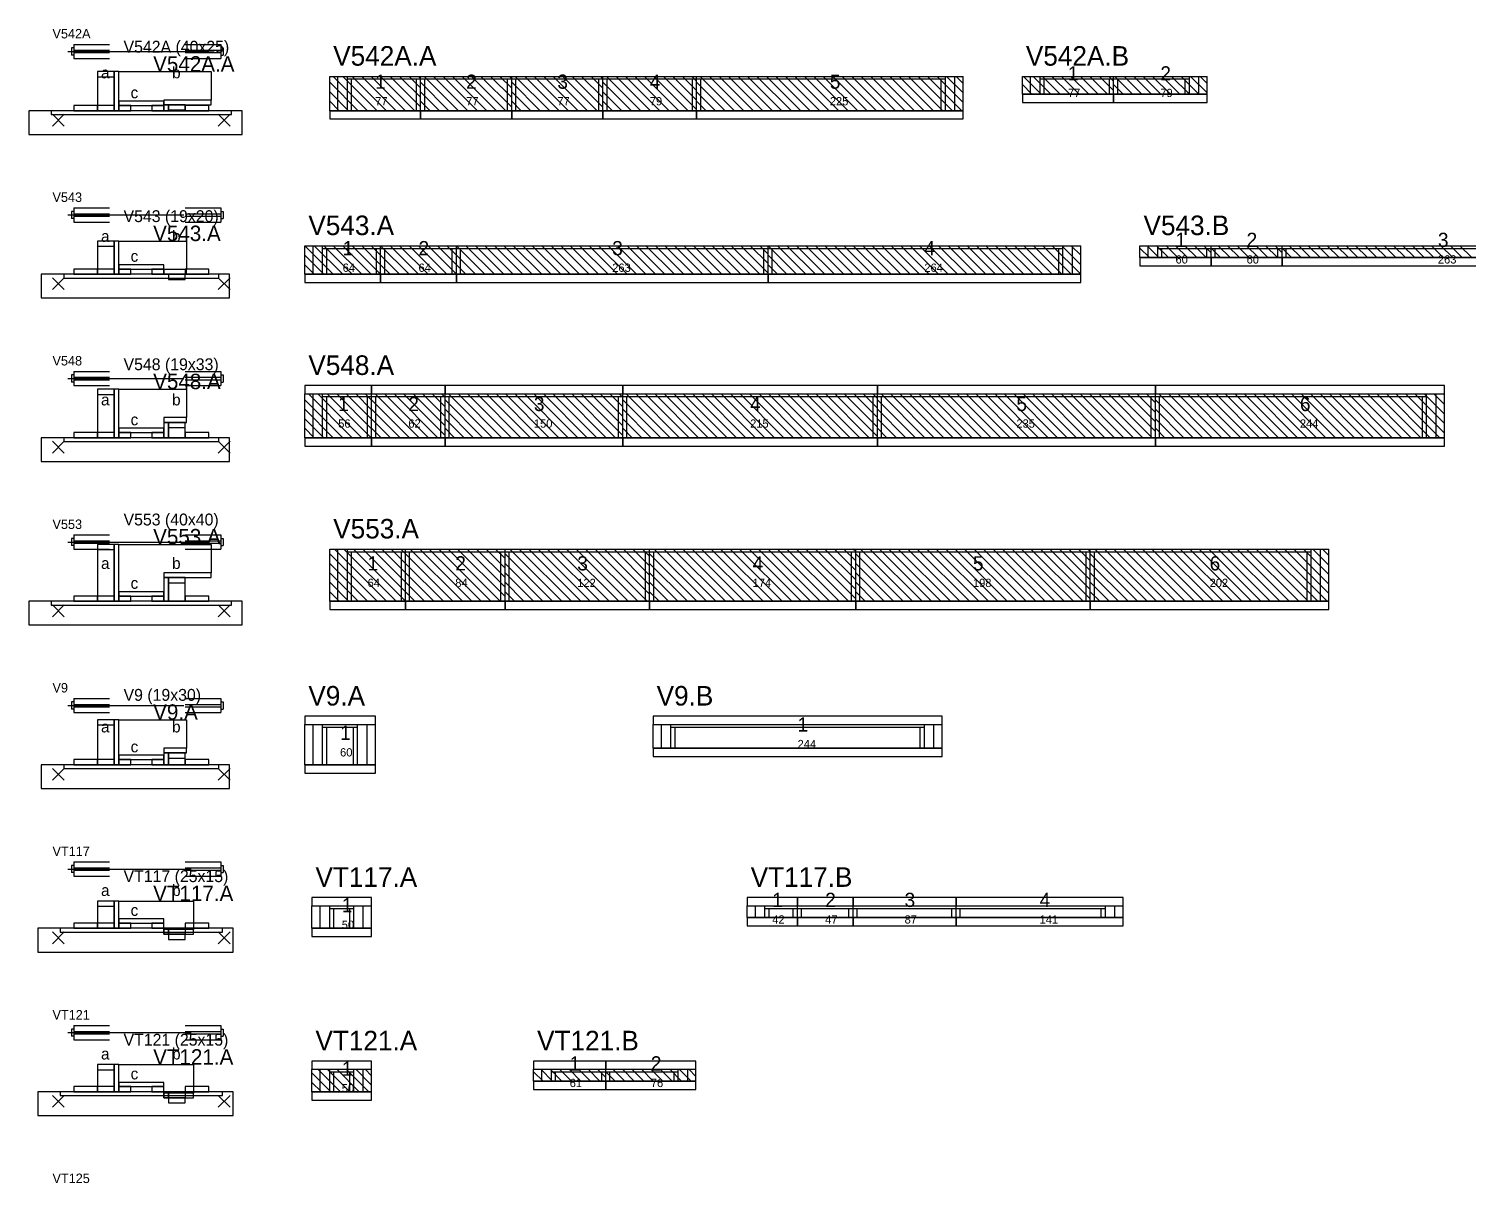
# Model space of a CAD drawing. Header units: metres. Extents: x -10 to 74425, y -2037 to 26.
# Drawn here: x 12244 to 13459, y -961 to 13 of the extents above; entities that cross this region are included whole.
import ezdxf

# ---------------------------------------------------------------- set-up
doc = ezdxf.new("R2010")
doc.units = ezdxf.units.M
doc.layers.add('LABELS', color=3, linetype='Continuous')
doc.layers.add('VIGAS', color=7, linetype='Continuous')

msp = doc.modelspace()

# ---------------------------------------------------------------- linework, layer by layer
at = {"layer": 'VIGAS'}
for p, q in [((12282, 0), (12312, 0)), ((12282, 0), (12282, -12)), ((12376, 0), (12406, 0)), ((12406, 0), (12406, -12)), ((12277, -6), (12396, -6)), ((12280, -3), (12280, -9)), ((12282, -3), (12280, -3)), ((12282, -9), (12280, -9)), ((12282, -5), (12312, -5)), ((12282, -7), (12312, -7)), ((12282, -12), (12312, -12)), ((12376, -5), (12406, -5)), ((12376, -7), (12406, -7)), ((12376, -12), (12406, -12)), ((12406, -3), (12408, -3)), ((12406, -9), (12408, -9)), ((12408, -3), (12408, -9)), ((12498, -27), (12574.7, -27)), ((12498, -56), (12498, -27)), ((12522, -56), (12498, -32)), ((12530, -56), (12501, -27)), ((12505, -56), (12505, -27)), ((12538, -56), (12509, -27)), ((12513, -56), (12513, -27)), ((12513, -29.2), (12574.7, -29.2)), ((12516.5, -56), (12516.5, -29.2)), ((12546, -56), (12517, -27)), ((12554, -56), (12525, -27)), ((12562, -56), (12533, -27)), ((12570, -56), (12541, -27)), ((12574.7, -52.7), (12549, -27)), ((12574.7, -44.7), (12557, -27)), ((12574.7, -36.7), (12565, -27)), ((12571.2, -56), (12571.2, -29.2)), ((12574.7, -28.7), (12573, -27)), ((12574.7, -56), (12574.7, -27)), ((12574.7, -56), (12574.7, -27)), ((12574.7, -27), (12651.7, -27)), ((12574.7, -56), (12574.7, -27)), ((12574.7, -56), (12574.7, -27)), ((12574.7, -56), (12574.7, -27)), ((12574.7, -29.2), (12651.7, -29.2)), ((12598.7, -56), (12574.7, -32)), ((12606.7, -56), (12577.7, -27)), ((12578.2, -56), (12578.2, -29.2)), ((12614.7, -56), (12585.7, -27)), ((12622.7, -56), (12593.7, -27)), ((12630.7, -56), (12601.7, -27)), ((12638.7, -56), (12609.7, -27)), ((12646.7, -56), (12617.7, -27)), ((12651.7, -53), (12625.7, -27)), ((12651.7, -45), (12633.7, -27)), ((12651.7, -37), (12641.7, -27)), ((12648.2, -56), (12648.2, -29.2)), ((12651.7, -29), (12649.7, -27)), ((12651.7, -56), (12651.7, -27)), ((12651.7, -56), (12651.7, -27)), ((12651.7, -27), (12728.7, -27)), ((12651.7, -56), (12651.7, -27)), ((12651.7, -56), (12651.7, -27)), ((12651.7, -56), (12651.7, -27)), ((12651.7, -29.2), (12728.7, -29.2)), ((12675.7, -56), (12651.7, -32)), ((12683.7, -56), (12654.7, -27)), ((12655.2, -56), (12655.2, -29.2)), ((12691.7, -56), (12662.7, -27)), ((12699.7, -56), (12670.7, -27)), ((12707.7, -56), (12678.7, -27)), ((12715.7, -56), (12686.7, -27)), ((12723.7, -56), (12694.7, -27)), ((12728.7, -53), (12702.7, -27)), ((12728.7, -45), (12710.7, -27)), ((12728.7, -37), (12718.7, -27)), ((12725.2, -56), (12725.2, -29.2)), ((12728.7, -29), (12726.7, -27)), ((12728.7, -56), (12728.7, -27)), ((12728.7, -56), (12728.7, -27)), ((12728.7, -27), (12807.7, -27)), ((12728.7, -56), (12728.7, -27)), ((12728.7, -56), (12728.7, -27)), ((12728.7, -56), (12728.7, -27)), ((12728.7, -29.2), (12807.7, -29.2)), ((12752.7, -56), (12728.7, -32)), ((12760.7, -56), (12731.7, -27)), ((12732.2, -56), (12732.2, -29.2)), ((12768.7, -56), (12739.7, -27)), ((12776.7, -56), (12747.7, -27)), ((12784.7, -56), (12755.7, -27)), ((12792.7, -56), (12763.7, -27)), ((12800.7, -56), (12771.7, -27)), ((12807.7, -55), (12779.7, -27)), ((12807.7, -47), (12787.7, -27)), ((12807.7, -39), (12795.7, -27)), ((12807.7, -31), (12803.7, -27)), ((12804.2, -56), (12804.2, -29.2)), ((12807.7, -56), (12807.7, -27)), ((12807.7, -56), (12807.7, -27)), ((12807.7, -27), (13032.7, -27)), ((12807.7, -56), (12807.7, -27)), ((12807.7, -56), (12807.7, -27)), ((12807.7, -56), (12807.7, -27)), ((12807.7, -29.2), (13017.7, -29.2)), ((12831.7, -56), (12807.7, -32)), ((12839.7, -56), (12810.7, -27)), ((12811.2, -56), (12811.2, -29.2)), ((12847.7, -56), (12818.7, -27)), ((12855.7, -56), (12826.7, -27)), ((12863.7, -56), (12834.7, -27)), ((12871.7, -56), (12842.7, -27)), ((12879.7, -56), (12850.7, -27)), ((12887.7, -56), (12858.7, -27)), ((12895.7, -56), (12866.7, -27)), ((12903.7, -56), (12874.7, -27)), ((12911.7, -56), (12882.7, -27)), ((12919.7, -56), (12890.7, -27)), ((12927.7, -56), (12898.7, -27)), ((12935.7, -56), (12906.7, -27)), ((12943.7, -56), (12914.7, -27)), ((12951.7, -56), (12922.7, -27)), ((12959.7, -56), (12930.7, -27)), ((12967.7, -56), (12938.7, -27)), ((12975.7, -56), (12946.7, -27)), ((12983.7, -56), (12954.7, -27)), ((12991.7, -56), (12962.7, -27)), ((12999.7, -56), (12970.7, -27)), ((13007.7, -56), (12978.7, -27)), ((13015.7, -56), (12986.7, -27)), ((13023.7, -56), (12994.7, -27)), ((13031.7, -56), (13002.7, -27)), ((13032.7, -49), (13010.7, -27)), ((13014.2, -56), (13014.2, -29.2)), ((13017.7, -56), (13017.7, -27)), ((13032.7, -41), (13018.7, -27)), ((13025.7, -56), (13025.7, -27)), ((13032.7, -33), (13026.7, -27)), ((13032.7, -56), (13032.7, -27)), ((13082.7, -27), (13159.7, -27)), ((13082.7, -42), (13082.7, -27)), ((13090.7, -42), (13082.7, -34)), ((13098.7, -42), (13083.7, -27)), ((13089.7, -42), (13089.7, -27)), ((13106.7, -42), (13091.7, -27)), ((13097.7, -42), (13097.7, -27)), ((13097.7, -29.2), (13159.7, -29.2)), ((13114.7, -42), (13099.7, -27)), ((13101.2, -42), (13101.2, -29.2)), ((13122.7, -42), (13107.7, -27)), ((13130.7, -42), (13115.7, -27)), ((13138.7, -42), (13123.7, -27)), ((13146.7, -42), (13131.7, -27)), ((13154.7, -42), (13139.7, -27)), ((13159.7, -39), (13147.7, -27)), ((13159.7, -31), (13155.7, -27)), ((13156.2, -42), (13156.2, -29.2)), ((13159.7, -42), (13159.7, -27)), ((13159.7, -42), (13159.7, -27)), ((13159.7, -27), (13238.7, -27)), ((13159.7, -42), (13159.7, -27)), ((13159.7, -42), (13159.7, -27)), ((13159.7, -42), (13159.7, -27)), ((13159.7, -29.2), (13223.7, -29.2)), ((13167.7, -42), (13159.7, -34)), ((13175.7, -42), (13160.7, -27)), ((13163.2, -42), (13163.2, -29.2)), ((13183.7, -42), (13168.7, -27)), ((13191.7, -42), (13176.7, -27)), ((13199.7, -42), (13184.7, -27)), ((13207.7, -42), (13192.7, -27)), ((13215.7, -42), (13200.7, -27)), ((13223.7, -42), (13208.7, -27)), ((13231.7, -42), (13216.7, -27)), ((13220.2, -42), (13220.2, -29.2)), ((13223.7, -42), (13223.7, -27)), ((13238.7, -41), (13224.7, -27)), ((13231.7, -42), (13231.7, -27)), ((13238.7, -33), (13232.7, -27)), ((13238.7, -42), (13238.7, -27)), ((12514, -56), (12498, -40)), ((12506, -56), (12498, -48)), ((12590.7, -56), (12574.7, -40)), ((12582.7, -56), (12574.7, -48)), ((12667.7, -56), (12651.7, -40)), ((12659.7, -56), (12651.7, -48)), ((12744.7, -56), (12728.7, -40)), ((12736.7, -56), (12728.7, -48)), ((12823.7, -56), (12807.7, -40)), ((12815.7, -56), (12807.7, -48)), ((13082.7, -42), (13159.7, -42)), ((13082.7, -42), (13082.7, -42)), ((13097.7, -42), (13101.2, -42)), ((13156.2, -42), (13159.7, -42)), ((13159.7, -42), (13238.7, -42)), ((13159.7, -42), (13163.2, -42)), ((13159.7, -42), (13159.7, -42)), ((13220.2, -42), (13223.7, -42)), ((12264, -69), (12274, -59)), ((12264, -59), (12274, -69)), ((12404, -69), (12414, -59)), ((12404, -59), (12414, -69)), ((12498, -56), (12574.7, -56)), ((12498, -56), (12498, -56)), ((12513, -56), (12516.5, -56)), ((12571.2, -56), (12574.7, -56)), ((12574.7, -56), (12651.7, -56)), ((12574.7, -56), (12578.2, -56)), ((12574.7, -56), (12574.7, -56)), ((12648.2, -56), (12651.7, -56)), ((12651.7, -56), (12728.7, -56)), ((12651.7, -56), (12655.2, -56)), ((12651.7, -56), (12651.7, -56)), ((12725.2, -56), (12728.7, -56)), ((12728.7, -56), (12807.7, -56)), ((12728.7, -56), (12732.2, -56)), ((12728.7, -56), (12728.7, -56)), ((12804.2, -56), (12807.7, -56)), ((12807.7, -56), (13032.7, -56)), ((12807.7, -56), (12811.2, -56)), ((12807.7, -56), (12807.7, -56)), ((13014.2, -56), (13017.7, -56)), ((12277, -144), (12375, -144)), ((12280, -141), (12280, -147)), ((12282, -141), (12280, -141)), ((12282, -138), (12312, -138)), ((12282, -138), (12282, -150)), ((12282, -143), (12312, -143)), ((12282, -145), (12312, -145)), ((12376, -138), (12406, -138)), ((12376, -143), (12406, -143)), ((12376, -145), (12406, -145)), ((12406, -138), (12406, -150)), ((12406, -141), (12408, -141)), ((12408, -141), (12408, -147)), ((12282, -147), (12280, -147)), ((12282, -150), (12312, -150)), ((12376, -150), (12406, -150)), ((12406, -147), (12408, -147)), ((12477, -170), (12541, -170)), ((12477, -194), (12477, -170)), ((12501, -194), (12477, -170)), ((12484, -194), (12484, -170)), ((12509, -194), (12485, -170)), ((12492, -194), (12492, -170)), ((12517, -194), (12493, -170)), ((12525, -194), (12501, -170)), ((12533, -194), (12509, -170)), ((12541, -194), (12517, -170)), ((12541, -186), (12525, -170)), ((12541, -178), (12533, -170)), ((12541, -194), (12541, -170)), ((12541, -194), (12541, -170)), ((12541, -170), (12605, -170)), ((12541, -194), (12541, -170)), ((12541, -194), (12541, -170)), ((12541, -194), (12541, -170)), ((12541, -170), (12541, -170)), ((12565, -194), (12541, -170)), ((12573, -194), (12549, -170)), ((12581, -194), (12557, -170)), ((12589, -194), (12565, -170)), ((12597, -194), (12573, -170)), ((12605, -194), (12581, -170)), ((12605, -186), (12589, -170)), ((12605, -178), (12597, -170)), ((12605, -194), (12605, -170)), ((12605, -194), (12605, -170)), ((12605, -170), (12868, -170)), ((12605, -194), (12605, -170)), ((12605, -194), (12605, -170)), ((12605, -194), (12605, -170)), ((12605, -170), (12605, -170)), ((12629, -194), (12605, -170)), ((12637, -194), (12613, -170)), ((12645, -194), (12621, -170)), ((12653, -194), (12629, -170)), ((12661, -194), (12637, -170)), ((12669, -194), (12645, -170)), ((12677, -194), (12653, -170)), ((12685, -194), (12661, -170)), ((12693, -194), (12669, -170)), ((12701, -194), (12677, -170)), ((12709, -194), (12685, -170)), ((12717, -194), (12693, -170)), ((12725, -194), (12701, -170)), ((12733, -194), (12709, -170)), ((12741, -194), (12717, -170)), ((12749, -194), (12725, -170)), ((12757, -194), (12733, -170)), ((12765, -194), (12741, -170)), ((12773, -194), (12749, -170)), ((12781, -194), (12757, -170)), ((12789, -194), (12765, -170)), ((12797, -194), (12773, -170)), ((12805, -194), (12781, -170)), ((12813, -194), (12789, -170)), ((12821, -194), (12797, -170)), ((12829, -194), (12805, -170)), ((12837, -194), (12813, -170)), ((12845, -194), (12821, -170)), ((12853, -194), (12829, -170)), ((12861, -194), (12837, -170)), ((12868, -193), (12845, -170)), ((12868, -185), (12853, -170)), ((12868, -177), (12861, -170)), ((12868, -194), (12868, -170)), ((12868, -194), (12868, -170)), ((12868, -170), (13132, -170)), ((12868, -194), (12868, -170)), ((12868, -194), (12868, -170)), ((12868, -194), (12868, -170)), ((12892, -194), (12868, -170)), ((12900, -194), (12876, -170)), ((12908, -194), (12884, -170)), ((12916, -194), (12892, -170)), ((12924, -194), (12900, -170)), ((12932, -194), (12908, -170)), ((12940, -194), (12916, -170)), ((12948, -194), (12924, -170)), ((12956, -194), (12932, -170)), ((12964, -194), (12940, -170)), ((12972, -194), (12948, -170)), ((12980, -194), (12956, -170)), ((12988, -194), (12964, -170)), ((12996, -194), (12972, -170)), ((13004, -194), (12980, -170)), ((13012, -194), (12988, -170)), ((13020, -194), (12996, -170)), ((13028, -194), (13004, -170)), ((13036, -194), (13012, -170)), ((13044, -194), (13020, -170)), ((13052, -194), (13028, -170)), ((13060, -194), (13036, -170)), ((13068, -194), (13044, -170)), ((13076, -194), (13052, -170)), ((13084, -194), (13060, -170)), ((13092, -194), (13068, -170)), ((13100, -194), (13076, -170)), ((13108, -194), (13084, -170)), ((13116, -194), (13092, -170)), ((13124, -194), (13100, -170)), ((13132, -194), (13108, -170)), ((13132, -186), (13116, -170)), ((13117, -194), (13117, -170)), ((13132, -178), (13124, -170)), ((13125, -194), (13125, -170)), ((13132, -194), (13132, -170)), ((13132, -170), (13132, -170)), ((13182, -170), (13242, -170)), ((13182, -180), (13182, -170)), ((13198, -180), (13188, -170)), ((13189, -180), (13189, -170)), ((13206, -180), (13196, -170)), ((13197, -180), (13197, -170)), ((13214, -180), (13204, -170)), ((13222, -180), (13212, -170)), ((13230, -180), (13220, -170)), ((13238, -180), (13228, -170)), ((13242, -176), (13236, -170)), ((13242, -180), (13242, -170)), ((13242, -180), (13242, -170)), ((13242, -170), (13302, -170)), ((13242, -180), (13242, -170)), ((13242, -180), (13242, -170)), ((13242, -180), (13242, -170)), ((13258, -180), (13248, -170)), ((13266, -180), (13256, -170)), ((13274, -180), (13264, -170)), ((13282, -180), (13272, -170)), ((13290, -180), (13280, -170)), ((13298, -180), (13288, -170)), ((13302, -176), (13296, -170)), ((13302, -180), (13302, -170)), ((13302, -180), (13302, -170)), ((13302, -170), (13565, -170)), ((13302, -180), (13302, -170)), ((13302, -180), (13302, -170)), ((13302, -180), (13302, -170)), ((13318, -180), (13308, -170)), ((13326, -180), (13316, -170)), ((13334, -180), (13324, -170)), ((13342, -180), (13332, -170)), ((13350, -180), (13340, -170)), ((13358, -180), (13348, -170)), ((13366, -180), (13356, -170)), ((13374, -180), (13364, -170)), ((13382, -180), (13372, -170)), ((13390, -180), (13380, -170)), ((13398, -180), (13388, -170)), ((13406, -180), (13396, -170)), ((13414, -180), (13404, -170)), ((13422, -180), (13412, -170)), ((13430, -180), (13420, -170)), ((13438, -180), (13428, -170)), ((13446, -180), (13436, -170)), ((13454, -180), (13444, -170)), ((13462, -180), (13452, -170)), ((12493, -194), (12477, -178)), ((12492, -172.2), (12541, -172.2)), ((12495.5, -194), (12495.5, -172.2)), ((12537.5, -194), (12537.5, -172.2)), ((12541, -172.2), (12605, -172.2)), ((12557, -194), (12541, -178)), ((12544.5, -194), (12544.5, -172.2)), ((12601.5, -194), (12601.5, -172.2)), ((12605, -172.2), (12868, -172.2)), ((12621, -194), (12605, -178)), ((12608.5, -194), (12608.5, -172.2)), ((12864.5, -194), (12864.5, -172.2)), ((12868, -172.2), (13117, -172.2)), ((12884, -194), (12868, -178)), ((12871.5, -194), (12871.5, -172.2)), ((13113.5, -194), (13113.5, -172.2)), ((13190, -180), (13182, -172)), ((13182, -180), (13242, -180)), ((13182, -180), (13182, -180)), ((13197, -172.2), (13242, -172.2)), ((13197, -180), (13200.5, -180)), ((13200.5, -180), (13200.5, -172.2)), ((13238.5, -180), (13238.5, -172.2)), ((13238.5, -180), (13242, -180)), ((13250, -180), (13242, -172)), ((13242, -172.2), (13302, -172.2)), ((13242, -180), (13302, -180)), ((13242, -180), (13245.5, -180)), ((13242, -180), (13242, -180)), ((13245.5, -180), (13245.5, -172.2)), ((13298.5, -180), (13298.5, -172.2)), ((13298.5, -180), (13302, -180)), ((13310, -180), (13302, -172)), ((13302, -172.2), (13550, -172.2)), ((13302, -180), (13565, -180)), ((13302, -180), (13305.5, -180)), ((13302, -180), (13302, -180)), ((13305.5, -180), (13305.5, -172.2)), ((12485, -194), (12477, -186)), ((12477, -194), (12541, -194)), ((12477, -194), (12477, -194)), ((12492, -194), (12495.5, -194)), ((12537.5, -194), (12541, -194)), ((12549, -194), (12541, -186)), ((12541, -194), (12605, -194)), ((12541, -194), (12544.5, -194)), ((12541, -194), (12541, -194)), ((12601.5, -194), (12605, -194)), ((12613, -194), (12605, -186)), ((12605, -194), (12868, -194)), ((12605, -194), (12608.5, -194)), ((12605, -194), (12605, -194)), ((12864.5, -194), (12868, -194)), ((12876, -194), (12868, -186)), ((12868, -194), (13132, -194)), ((12868, -194), (12871.5, -194)), ((12868, -194), (12868, -194)), ((13113.5, -194), (13117, -194)), ((12264, -207), (12274, -197)), ((12264, -197), (12274, -207)), ((12404, -207), (12414, -197)), ((12404, -197), (12414, -207)), ((12280, -279), (12280, -285)), ((12282, -279), (12280, -279)), ((12282, -276), (12312, -276)), ((12282, -276), (12282, -288)), ((12376, -276), (12406, -276)), ((12406, -276), (12406, -288)), ((12406, -279), (12408, -279)), ((12408, -279), (12408, -285)), ((12277, -282), (12375, -282)), ((12282, -285), (12280, -285)), ((12282, -281), (12312, -281)), ((12282, -283), (12312, -283)), ((12282, -288), (12312, -288)), ((12376, -281), (12406, -281)), ((12376, -283), (12406, -283)), ((12376, -288), (12406, -288)), ((12406, -285), (12408, -285)), ((12477, -295), (12533.4, -295)), ((12477, -332), (12477, -295)), ((12509, -332), (12477, -300)), ((12517, -332), (12480, -295)), ((12484, -332), (12484, -295)), ((12525, -332), (12488, -295)), ((12492, -332), (12492, -295)), ((12492, -297.2), (12533.4, -297.2)), ((12495.5, -332), (12495.5, -297.2)), ((12533, -332), (12496, -295)), ((12533.4, -324.4), (12504, -295)), ((12533.4, -316.4), (12512, -295)), ((12533.4, -308.4), (12520, -295)), ((12533.4, -300.4), (12528, -295)), ((12529.9, -332), (12529.9, -297.2)), ((12533.4, -332), (12533.4, -295)), ((12533.4, -332), (12533.4, -295)), ((12533.4, -295), (12595.4, -295)), ((12533.4, -332), (12533.4, -295)), ((12533.4, -332), (12533.4, -295)), ((12533.4, -332), (12533.4, -295)), ((12533.4, -297.2), (12595.4, -297.2)), ((12565.4, -332), (12533.4, -300)), ((12573.4, -332), (12536.4, -295)), ((12536.9, -332), (12536.9, -297.2)), ((12581.4, -332), (12544.4, -295)), ((12589.4, -332), (12552.4, -295)), ((12595.4, -330), (12560.4, -295)), ((12595.4, -322), (12568.4, -295)), ((12595.4, -314), (12576.4, -295)), ((12595.4, -306), (12584.4, -295)), ((12591.9, -332), (12591.9, -297.2)), ((12595.4, -298), (12592.4, -295)), ((12595.4, -332), (12595.4, -295)), ((12595.4, -332), (12595.4, -295)), ((12595.4, -295), (12745.4, -295)), ((12595.4, -332), (12595.4, -295)), ((12595.4, -332), (12595.4, -295)), ((12595.4, -332), (12595.4, -295)), ((12595.4, -297.2), (12745.4, -297.2)), ((12627.4, -332), (12595.4, -300)), ((12635.4, -332), (12598.4, -295)), ((12598.9, -332), (12598.9, -297.2)), ((12643.4, -332), (12606.4, -295)), ((12651.4, -332), (12614.4, -295)), ((12659.4, -332), (12622.4, -295)), ((12667.4, -332), (12630.4, -295)), ((12675.4, -332), (12638.4, -295)), ((12683.4, -332), (12646.4, -295)), ((12691.4, -332), (12654.4, -295)), ((12699.4, -332), (12662.4, -295)), ((12707.4, -332), (12670.4, -295)), ((12715.4, -332), (12678.4, -295)), ((12723.4, -332), (12686.4, -295)), ((12731.4, -332), (12694.4, -295)), ((12739.4, -332), (12702.4, -295)), ((12745.4, -330), (12710.4, -295)), ((12745.4, -322), (12718.4, -295)), ((12745.4, -314), (12726.4, -295)), ((12745.4, -306), (12734.4, -295)), ((12741.9, -332), (12741.9, -297.2)), ((12745.4, -298), (12742.4, -295)), ((12745.4, -332), (12745.4, -295)), ((12745.4, -332), (12745.4, -295)), ((12745.4, -295), (12960.4, -295)), ((12745.4, -332), (12745.4, -295)), ((12745.4, -332), (12745.4, -295)), ((12745.4, -332), (12745.4, -295)), ((12745.4, -297.2), (12960.4, -297.2)), ((12777.4, -332), (12745.4, -300)), ((12785.4, -332), (12748.4, -295)), ((12748.9, -332), (12748.9, -297.2)), ((12793.4, -332), (12756.4, -295)), ((12801.4, -332), (12764.4, -295)), ((12809.4, -332), (12772.4, -295)), ((12817.4, -332), (12780.4, -295)), ((12825.4, -332), (12788.4, -295)), ((12833.4, -332), (12796.4, -295)), ((12841.4, -332), (12804.4, -295)), ((12849.4, -332), (12812.4, -295)), ((12857.4, -332), (12820.4, -295)), ((12865.4, -332), (12828.4, -295)), ((12873.4, -332), (12836.4, -295)), ((12881.4, -332), (12844.4, -295)), ((12889.4, -332), (12852.4, -295)), ((12897.4, -332), (12860.4, -295)), ((12905.4, -332), (12868.4, -295)), ((12913.4, -332), (12876.4, -295)), ((12921.4, -332), (12884.4, -295)), ((12929.4, -332), (12892.4, -295)), ((12937.4, -332), (12900.4, -295)), ((12945.4, -332), (12908.4, -295)), ((12953.4, -332), (12916.4, -295)), ((12960.4, -331), (12924.4, -295)), ((12960.4, -323), (12932.4, -295)), ((12960.4, -315), (12940.4, -295)), ((12960.4, -307), (12948.4, -295)), ((12960.4, -299), (12956.4, -295)), ((12956.9, -332), (12956.9, -297.2)), ((12960.4, -332), (12960.4, -295)), ((12960.4, -332), (12960.4, -295)), ((12960.4, -295), (13195, -295)), ((12960.4, -332), (12960.4, -295)), ((12960.4, -332), (12960.4, -295)), ((12960.4, -332), (12960.4, -295)), ((12960.4, -297.2), (13195, -297.2)), ((12992.4, -332), (12960.4, -300)), ((13000.4, -332), (12963.4, -295)), ((12963.9, -332), (12963.9, -297.2)), ((13008.4, -332), (12971.4, -295)), ((13016.4, -332), (12979.4, -295)), ((13024.4, -332), (12987.4, -295)), ((13032.4, -332), (12995.4, -295)), ((13040.4, -332), (13003.4, -295)), ((13048.4, -332), (13011.4, -295)), ((13056.4, -332), (13019.4, -295)), ((13064.4, -332), (13027.4, -295)), ((13072.4, -332), (13035.4, -295)), ((13080.4, -332), (13043.4, -295)), ((13088.4, -332), (13051.4, -295)), ((13096.4, -332), (13059.4, -295)), ((13104.4, -332), (13067.4, -295)), ((13112.4, -332), (13075.4, -295)), ((13120.4, -332), (13083.4, -295)), ((13128.4, -332), (13091.4, -295)), ((13136.4, -332), (13099.4, -295)), ((13144.4, -332), (13107.4, -295)), ((13152.4, -332), (13115.4, -295)), ((13160.4, -332), (13123.4, -295)), ((13168.4, -332), (13131.4, -295)), ((13176.4, -332), (13139.4, -295)), ((13184.4, -332), (13147.4, -295)), ((13192.4, -332), (13155.4, -295)), ((13195, -326.6), (13163.4, -295)), ((13195, -318.6), (13171.4, -295)), ((13195, -310.6), (13179.4, -295)), ((13195, -302.6), (13187.4, -295)), ((13191.5, -332), (13191.5, -297.2)), ((13195, -332), (13195, -295)), ((13195, -332), (13195, -295)), ((13195, -295), (13439, -295)), ((13195, -332), (13195, -295)), ((13195, -332), (13195, -295)), ((13195, -332), (13195, -295)), ((13195, -297.2), (13424, -297.2)), ((13227, -332), (13195, -300)), ((13235, -332), (13198, -295)), ((13198.5, -332), (13198.5, -297.2)), ((13243, -332), (13206, -295)), ((13251, -332), (13214, -295)), ((13259, -332), (13222, -295)), ((13267, -332), (13230, -295)), ((13275, -332), (13238, -295)), ((13283, -332), (13246, -295)), ((13291, -332), (13254, -295)), ((13299, -332), (13262, -295)), ((13307, -332), (13270, -295)), ((13315, -332), (13278, -295)), ((13323, -332), (13286, -295)), ((13331, -332), (13294, -295)), ((13339, -332), (13302, -295)), ((13347, -332), (13310, -295)), ((13355, -332), (13318, -295)), ((13363, -332), (13326, -295)), ((13371, -332), (13334, -295)), ((13379, -332), (13342, -295)), ((13387, -332), (13350, -295)), ((13395, -332), (13358, -295)), ((13403, -332), (13366, -295)), ((13411, -332), (13374, -295)), ((13419, -332), (13382, -295)), ((13427, -332), (13390, -295)), ((13435, -332), (13398, -295)), ((13439, -328), (13406, -295)), ((13439, -320), (13414, -295)), ((13420.5, -332), (13420.5, -297.2)), ((13439, -312), (13422, -295)), ((13424, -332), (13424, -295)), ((13439, -304), (13430, -295)), ((13432, -332), (13432, -295)), ((13439, -296), (13438, -295)), ((13439, -332), (13439, -295)), ((12501, -332), (12477, -308)), ((12557.4, -332), (12533.4, -308)), ((12619.4, -332), (12595.4, -308)), ((12769.4, -332), (12745.4, -308)), ((12984.4, -332), (12960.4, -308)), ((13219, -332), (13195, -308)), ((12493, -332), (12477, -316)), ((12485, -332), (12477, -324)), ((12549.4, -332), (12533.4, -316)), ((12541.4, -332), (12533.4, -324)), ((12611.4, -332), (12595.4, -316)), ((12603.4, -332), (12595.4, -324)), ((12761.4, -332), (12745.4, -316)), ((12753.4, -332), (12745.4, -324)), ((12976.4, -332), (12960.4, -316)), ((12968.4, -332), (12960.4, -324)), ((13211, -332), (13195, -316)), ((13203, -332), (13195, -324)), ((12264, -345), (12274, -335)), ((12264, -335), (12274, -345)), ((12404, -345), (12414, -335)), ((12404, -335), (12414, -345)), ((12477, -332), (12533.4, -332)), ((12477, -332), (12477, -332)), ((12492, -332), (12495.5, -332)), ((12529.9, -332), (12533.4, -332)), ((12533.4, -332), (12595.4, -332)), ((12533.4, -332), (12536.9, -332)), ((12533.4, -332), (12533.4, -332)), ((12591.9, -332), (12595.4, -332)), ((12595.4, -332), (12745.4, -332)), ((12595.4, -332), (12598.9, -332)), ((12595.4, -332), (12595.4, -332)), ((12741.9, -332), (12745.4, -332)), ((12745.4, -332), (12960.4, -332)), ((12745.4, -332), (12748.9, -332)), ((12745.4, -332), (12745.4, -332)), ((12956.9, -332), (12960.4, -332)), ((12960.4, -332), (13195, -332)), ((12960.4, -332), (12963.9, -332)), ((12960.4, -332), (12960.4, -332)), ((13191.5, -332), (13195, -332)), ((13195, -332), (13439, -332)), ((13195, -332), (13198.5, -332)), ((13195, -332), (13195, -332)), ((13420.5, -332), (13424, -332)), ((12277, -420), (12396, -420)), ((12280, -417), (12280, -423)), ((12282, -417), (12280, -417)), ((12282, -423), (12280, -423)), ((12282, -414), (12312, -414)), ((12282, -414), (12282, -426)), ((12282, -419), (12312, -419)), ((12282, -421), (12312, -421)), ((12376, -414), (12406, -414)), ((12376, -419), (12406, -419)), ((12376, -421), (12406, -421)), ((12406, -414), (12406, -426)), ((12406, -417), (12408, -417)), ((12406, -423), (12408, -423)), ((12408, -417), (12408, -423)), ((12282, -426), (12312, -426)), ((12376, -426), (12406, -426)), ((12498, -426), (12562, -426)), ((12498, -470), (12498, -426)), ((12538, -470), (12498, -430)), ((12546, -470), (12502, -426)), ((12505, -470), (12505, -426)), ((12554, -470), (12510, -426)), ((12513, -470), (12513, -426)), ((12513, -428.2), (12562, -428.2)), ((12516.5, -470), (12516.5, -428.2)), ((12562, -470), (12518, -426)), ((12562, -462), (12526, -426)), ((12562, -454), (12534, -426)), ((12562, -446), (12542, -426)), ((12562, -438), (12550, -426)), ((12562, -430), (12558, -426)), ((12558.5, -470), (12558.5, -428.2)), ((12562, -470), (12562, -426)), ((12562, -470), (12562, -426)), ((12562, -426), (12646, -426)), ((12562, -470), (12562, -426)), ((12562, -470), (12562, -426)), ((12562, -470), (12562, -426)), ((12562, -428.2), (12646, -428.2)), ((12602, -470), (12562, -430)), ((12565.5, -470), (12565.5, -428.2)), ((12610, -470), (12566, -426)), ((12618, -470), (12574, -426)), ((12626, -470), (12582, -426)), ((12634, -470), (12590, -426)), ((12642, -470), (12598, -426)), ((12646, -466), (12606, -426)), ((12646, -458), (12614, -426)), ((12646, -450), (12622, -426)), ((12646, -442), (12630, -426)), ((12646, -434), (12638, -426)), ((12642.5, -470), (12642.5, -428.2)), ((12646, -470), (12646, -426)), ((12646, -470), (12646, -426)), ((12646, -426), (12768, -426)), ((12646, -470), (12646, -426)), ((12646, -470), (12646, -426)), ((12646, -470), (12646, -426)), ((12646, -426), (12646, -426)), ((12646, -428.2), (12768, -428.2)), ((12686, -470), (12646, -430)), ((12649.5, -470), (12649.5, -428.2)), ((12694, -470), (12650, -426)), ((12702, -470), (12658, -426)), ((12710, -470), (12666, -426)), ((12718, -470), (12674, -426)), ((12726, -470), (12682, -426)), ((12734, -470), (12690, -426)), ((12742, -470), (12698, -426)), ((12750, -470), (12706, -426)), ((12758, -470), (12714, -426)), ((12766, -470), (12722, -426)), ((12768, -464), (12730, -426)), ((12768, -456), (12738, -426)), ((12768, -448), (12746, -426)), ((12768, -440), (12754, -426)), ((12768, -432), (12762, -426)), ((12764.5, -470), (12764.5, -428.2)), ((12768, -470), (12768, -426)), ((12768, -470), (12768, -426)), ((12768, -426), (12942, -426)), ((12768, -470), (12768, -426)), ((12768, -470), (12768, -426)), ((12768, -470), (12768, -426)), ((12768, -428.2), (12942, -428.2)), ((12808, -470), (12768, -430)), ((12771.5, -470), (12771.5, -428.2)), ((12816, -470), (12772, -426)), ((12824, -470), (12780, -426)), ((12832, -470), (12788, -426)), ((12840, -470), (12796, -426)), ((12848, -470), (12804, -426)), ((12856, -470), (12812, -426)), ((12864, -470), (12820, -426)), ((12872, -470), (12828, -426)), ((12880, -470), (12836, -426)), ((12888, -470), (12844, -426)), ((12896, -470), (12852, -426)), ((12904, -470), (12860, -426)), ((12912, -470), (12868, -426)), ((12920, -470), (12876, -426)), ((12928, -470), (12884, -426)), ((12936, -470), (12892, -426)), ((12942, -468), (12900, -426)), ((12942, -460), (12908, -426)), ((12942, -452), (12916, -426)), ((12942, -444), (12924, -426)), ((12942, -436), (12932, -426)), ((12938.5, -470), (12938.5, -428.2)), ((12942, -428), (12940, -426)), ((12942, -470), (12942, -426)), ((12942, -470), (12942, -426)), ((12942, -426), (13140, -426)), ((12942, -470), (12942, -426)), ((12942, -470), (12942, -426)), ((12942, -470), (12942, -426)), ((12942, -428.2), (13140, -428.2)), ((12982, -470), (12942, -430)), ((12945.5, -470), (12945.5, -428.2)), ((12990, -470), (12946, -426)), ((12998, -470), (12954, -426)), ((13006, -470), (12962, -426)), ((13014, -470), (12970, -426)), ((13022, -470), (12978, -426)), ((13030, -470), (12986, -426)), ((13038, -470), (12994, -426)), ((13046, -470), (13002, -426)), ((13054, -470), (13010, -426)), ((13062, -470), (13018, -426)), ((13070, -470), (13026, -426)), ((13078, -470), (13034, -426)), ((13086, -470), (13042, -426)), ((13094, -470), (13050, -426)), ((13102, -470), (13058, -426)), ((13110, -470), (13066, -426)), ((13118, -470), (13074, -426)), ((13126, -470), (13082, -426)), ((13134, -470), (13090, -426)), ((13140, -468), (13098, -426)), ((13140, -460), (13106, -426)), ((13140, -452), (13114, -426)), ((13140, -444), (13122, -426)), ((13140, -436), (13130, -426)), ((13136.5, -470), (13136.5, -428.2)), ((13140, -428), (13138, -426)), ((13140, -470), (13140, -426)), ((13140, -470), (13140, -426)), ((13140, -426), (13341.5, -426)), ((13140, -470), (13140, -426)), ((13140, -470), (13140, -426)), ((13140, -470), (13140, -426)), ((13140, -428.2), (13326.5, -428.2)), ((13180, -470), (13140, -430)), ((13143.5, -470), (13143.5, -428.2)), ((13188, -470), (13144, -426)), ((13196, -470), (13152, -426)), ((13204, -470), (13160, -426)), ((13212, -470), (13168, -426)), ((13220, -470), (13176, -426)), ((13228, -470), (13184, -426)), ((13236, -470), (13192, -426)), ((13244, -470), (13200, -426)), ((13252, -470), (13208, -426)), ((13260, -470), (13216, -426)), ((13268, -470), (13224, -426)), ((13276, -470), (13232, -426)), ((13284, -470), (13240, -426)), ((13292, -470), (13248, -426)), ((13300, -470), (13256, -426)), ((13308, -470), (13264, -426)), ((13316, -470), (13272, -426)), ((13324, -470), (13280, -426)), ((13332, -470), (13288, -426)), ((13340, -470), (13296, -426)), ((13341.5, -463.5), (13304, -426)), ((13341.5, -455.5), (13312, -426)), ((13341.5, -447.5), (13320, -426)), ((13323, -470), (13323, -428.2)), ((13326.5, -470), (13326.5, -426)), ((13341.5, -439.5), (13328, -426)), ((13334.5, -470), (13334.5, -426)), ((13341.5, -431.5), (13336, -426)), ((13341.5, -470), (13341.5, -426)), ((12530, -470), (12498, -438)), ((12522, -470), (12498, -446)), ((12594, -470), (12562, -438)), ((12586, -470), (12562, -446)), ((12678, -470), (12646, -438)), ((12670, -470), (12646, -446)), ((12800, -470), (12768, -438)), ((12792, -470), (12768, -446)), ((12974, -470), (12942, -438)), ((12966, -470), (12942, -446)), ((13172, -470), (13140, -438)), ((13164, -470), (13140, -446)), ((12514, -470), (12498, -454)), ((12578, -470), (12562, -454)), ((12662, -470), (12646, -454)), ((12784, -470), (12768, -454)), ((12958, -470), (12942, -454)), ((13156, -470), (13140, -454)), ((12264, -483), (12274, -473)), ((12264, -473), (12274, -483)), ((12404, -483), (12414, -473)), ((12404, -473), (12414, -483)), ((12506, -470), (12498, -462)), ((12498, -470), (12562, -470)), ((12498, -470), (12498, -470)), ((12513, -470), (12516.5, -470)), ((12558.5, -470), (12562, -470)), ((12570, -470), (12562, -462)), ((12562, -470), (12646, -470)), ((12562, -470), (12565.5, -470)), ((12562, -470), (12562, -470)), ((12642.5, -470), (12646, -470)), ((12654, -470), (12646, -462)), ((12646, -470), (12768, -470)), ((12646, -470), (12649.5, -470)), ((12646, -470), (12646, -470)), ((12764.5, -470), (12768, -470)), ((12776, -470), (12768, -462)), ((12768, -470), (12942, -470)), ((12768, -470), (12771.5, -470)), ((12768, -470), (12768, -470)), ((12938.5, -470), (12942, -470)), ((12950, -470), (12942, -462)), ((12942, -470), (13140, -470)), ((12942, -470), (12945.5, -470)), ((12942, -470), (12942, -470)), ((13136.5, -470), (13140, -470)), ((13148, -470), (13140, -462)), ((13140, -470), (13341.5, -470)), ((13140, -470), (13143.5, -470)), ((13140, -470), (13140, -470)), ((13323, -470), (13326.5, -470)), ((12277, -558), (12375, -558)), ((12280, -555), (12280, -561)), ((12282, -555), (12280, -555)), ((12282, -552), (12312, -552)), ((12282, -552), (12282, -564)), ((12282, -557), (12312, -557)), ((12376, -552), (12406, -552)), ((12376, -557), (12406, -557)), ((12406, -552), (12406, -564)), ((12406, -555), (12408, -555)), ((12408, -555), (12408, -561)), ((12282, -561), (12280, -561)), ((12282, -559), (12312, -559)), ((12282, -564), (12312, -564)), ((12376, -559), (12406, -559)), ((12376, -564), (12406, -564)), ((12406, -561), (12408, -561)), ((12477, -574), (12536.6, -574)), ((12477, -608), (12477, -574)), ((12484, -608), (12484, -574)), ((12492, -608), (12492, -574)), ((12492, -576.2), (12521.6, -576.2)), ((12495.5, -608), (12495.5, -576.2)), ((12518.1, -608), (12518.1, -576.2)), ((12521.6, -608), (12521.6, -574)), ((12529.6, -608), (12529.6, -574)), ((12536.6, -608), (12536.6, -574)), ((12771, -574), (13015, -574)), ((12771, -594), (12771, -574)), ((12778, -594), (12778, -574)), ((12786, -594), (12786, -574)), ((12786, -576.2), (13000, -576.2)), ((12789.5, -594), (12789.5, -576.2)), ((12996.5, -594), (12996.5, -576.2)), ((13000, -594), (13000, -574)), ((13008, -594), (13008, -574)), ((13015, -594), (13015, -574)), ((12771, -594), (13015, -594)), ((12786, -594), (12789.5, -594)), ((12996.5, -594), (13000, -594)), ((12264, -621), (12274, -611)), ((12264, -611), (12274, -621)), ((12404, -621), (12414, -611)), ((12404, -611), (12414, -621)), ((12477, -608), (12536.6, -608)), ((12492, -608), (12495.5, -608)), ((12518.1, -608), (12521.6, -608)), ((12282, -690), (12312, -690)), ((12282, -690), (12282, -702)), ((12376, -690), (12406, -690)), ((12406, -690), (12406, -702)), ((12277, -696), (12381, -696)), ((12280, -693), (12280, -699)), ((12282, -693), (12280, -693)), ((12282, -699), (12280, -699)), ((12282, -695), (12312, -695)), ((12282, -697), (12312, -697)), ((12282, -702), (12312, -702)), ((12376, -695), (12406, -695)), ((12376, -697), (12406, -697)), ((12376, -702), (12406, -702)), ((12406, -693), (12408, -693)), ((12406, -699), (12408, -699)), ((12408, -693), (12408, -699)), ((12483, -727), (12533.4, -727)), ((12483, -746), (12483, -727)), ((12490, -746), (12490, -727)), ((12498, -746), (12498, -727)), ((12518.4, -746), (12518.4, -727)), ((12526.4, -746), (12526.4, -727)), ((12533.4, -746), (12533.4, -727)), ((12850.4, -727), (12892.8, -727)), ((12850.4, -737), (12850.4, -727)), ((12857.4, -737), (12857.4, -727)), ((12865.4, -737), (12865.4, -727)), ((12892.8, -737), (12892.8, -727)), ((12892.8, -737), (12892.8, -727)), ((12892.8, -727), (12939.8, -727)), ((12892.8, -737), (12892.8, -727)), ((12892.8, -737), (12892.8, -727)), ((12892.8, -737), (12892.8, -727)), ((12939.8, -737), (12939.8, -727)), ((12939.8, -737), (12939.8, -727)), ((12939.8, -727), (13026.8, -727)), ((12939.8, -737), (12939.8, -727)), ((12939.8, -737), (12939.8, -727)), ((12939.8, -737), (12939.8, -727)), ((13026.8, -737), (13026.8, -727)), ((13026.8, -737), (13026.8, -727)), ((13026.8, -727), (13167.8, -727)), ((13026.8, -737), (13026.8, -727)), ((13026.8, -737), (13026.8, -727)), ((13026.8, -737), (13026.8, -727)), ((13152.8, -737), (13152.8, -727)), ((13160.8, -737), (13160.8, -727)), ((13167.8, -737), (13167.8, -727)), ((12498, -729.2), (12518.4, -729.2)), ((12501.5, -746), (12501.5, -729.2)), ((12514.9, -746), (12514.9, -729.2)), ((12850.4, -737), (12892.8, -737)), ((12865.4, -729.2), (12892.8, -729.2)), ((12865.4, -737), (12868.9, -737)), ((12868.9, -737), (12868.9, -729.2)), ((12889.3, -737), (12889.3, -729.2)), ((12889.3, -737), (12892.8, -737)), ((12892.8, -729.2), (12939.8, -729.2)), ((12892.8, -737), (12939.8, -737)), ((12892.8, -737), (12896.3, -737)), ((12896.3, -737), (12896.3, -729.2)), ((12936.3, -737), (12936.3, -729.2)), ((12936.3, -737), (12939.8, -737)), ((12939.8, -729.2), (13026.8, -729.2)), ((12939.8, -737), (13026.8, -737)), ((12939.8, -737), (12943.3, -737)), ((12943.3, -737), (12943.3, -729.2)), ((13023.3, -737), (13023.3, -729.2)), ((13023.3, -737), (13026.8, -737)), ((13026.8, -729.2), (13152.8, -729.2)), ((13026.8, -737), (13167.8, -737)), ((13026.8, -737), (13030.3, -737)), ((13030.3, -737), (13030.3, -729.2)), ((13149.3, -737), (13149.3, -729.2)), ((13149.3, -737), (13152.8, -737)), ((12264, -759), (12274, -749)), ((12264, -749), (12274, -759)), ((12404, -759), (12414, -749)), ((12404, -749), (12414, -759)), ((12483, -746), (12533.4, -746)), ((12498, -746), (12501.5, -746)), ((12514.9, -746), (12518.4, -746)), ((12277, -834), (12381, -834)), ((12280, -831), (12280, -837)), ((12282, -831), (12280, -831)), ((12282, -837), (12280, -837)), ((12282, -828), (12312, -828)), ((12282, -828), (12282, -840)), ((12282, -833), (12312, -833)), ((12282, -835), (12312, -835)), ((12376, -828), (12406, -828)), ((12376, -833), (12406, -833)), ((12376, -835), (12406, -835)), ((12406, -828), (12406, -840)), ((12406, -831), (12408, -831)), ((12406, -837), (12408, -837)), ((12408, -831), (12408, -837)), ((12282, -840), (12312, -840)), ((12376, -840), (12406, -840)), ((12483, -865), (12533.4, -865)), ((12483, -884), (12483, -865)), ((12499, -884), (12483, -868)), ((12507, -884), (12488, -865)), ((12490, -884), (12490, -865)), ((12515, -884), (12496, -865)), ((12498, -884), (12498, -865)), ((12498, -867.2), (12518.4, -867.2)), ((12501.5, -884), (12501.5, -867.2)), ((12523, -884), (12504, -865)), ((12531, -884), (12512, -865)), ((12514.9, -884), (12514.9, -867.2)), ((12518.4, -884), (12518.4, -865)), ((12533.4, -878.4), (12520, -865)), ((12526.4, -884), (12526.4, -865)), ((12533.4, -870.4), (12528, -865)), ((12533.4, -884), (12533.4, -865)), ((12670.1, -865), (12731.1, -865)), ((12670.1, -875), (12670.1, -865)), ((12678.1, -875), (12670.1, -867)), ((12686.1, -875), (12676.1, -865)), ((12677.1, -875), (12677.1, -865)), ((12694.1, -875), (12684.1, -865)), ((12685.1, -875), (12685.1, -865)), ((12685.1, -867.2), (12731.1, -867.2)), ((12688.6, -875), (12688.6, -867.2)), ((12702.1, -875), (12692.1, -865)), ((12710.1, -875), (12700.1, -865)), ((12718.1, -875), (12708.1, -865)), ((12726.1, -875), (12716.1, -865)), ((12731.1, -872), (12724.1, -865)), ((12727.6, -875), (12727.6, -867.2)), ((12731.1, -875), (12731.1, -865)), ((12731.1, -875), (12731.1, -865)), ((12731.1, -865), (12807.2, -865)), ((12731.1, -875), (12731.1, -865)), ((12731.1, -875), (12731.1, -865)), ((12731.1, -875), (12731.1, -865)), ((12739.1, -875), (12731.1, -867)), ((12731.1, -867.2), (12792.2, -867.2)), ((12734.6, -875), (12734.6, -867.2)), ((12747.1, -875), (12737.1, -865)), ((12755.1, -875), (12745.1, -865)), ((12763.1, -875), (12753.1, -865)), ((12771.1, -875), (12761.1, -865)), ((12779.1, -875), (12769.1, -865)), ((12787.1, -875), (12777.1, -865)), ((12795.1, -875), (12785.1, -865)), ((12788.7, -875), (12788.7, -867.2)), ((12792.2, -875), (12792.2, -865)), ((12803.1, -875), (12793.1, -865)), ((12800.2, -875), (12800.2, -865)), ((12807.2, -871.1), (12801.1, -865)), ((12807.2, -875), (12807.2, -865)), ((12264, -897), (12274, -887)), ((12264, -887), (12274, -897)), ((12404, -897), (12414, -887)), ((12404, -887), (12414, -897)), ((12491, -884), (12483, -876)), ((12483, -884), (12533.4, -884)), ((12483, -884), (12483, -884)), ((12498, -884), (12501.5, -884)), ((12514.9, -884), (12518.4, -884)), ((12670.1, -875), (12731.1, -875)), ((12670.1, -875), (12670.1, -875)), ((12685.1, -875), (12688.6, -875)), ((12727.6, -875), (12731.1, -875)), ((12731.1, -875), (12807.2, -875)), ((12731.1, -875), (12734.6, -875)), ((12731.1, -875), (12731.1, -875)), ((12788.7, -875), (12792.2, -875))]:
    msp.add_line(p, q, dxfattribs=at)
for points in [[(12302, -56), (12316, -56), (12316, -23), (12302, -23)], [(12302, -27.4), (12316, -27.4), (12316, -23), (12302, -23)], [(12316, -56), (12320, -56), (12320, -23), (12316, -23)], [(12320, -48), (12320, -23), (12398, -23), (12398, -47), (12358, -47), (12358, -48)], [(12320, -51.6), (12358, -51.6), (12358, -48), (12320, -48)], [(12358, -51), (12398, -51), (12398, -47), (12358, -47)], [(13082.7, -49), (13159.7, -49), (13159.7, -42), (13082.7, -42)], [(13159.7, -49), (13238.7, -49), (13238.7, -42), (13159.7, -42)], [(12244, -76), (12424, -76), (12424, -56), (12244, -56)], [(12263, -59.2), (12415, -59.2), (12415, -56), (12263, -56)], [(12282, -56), (12302, -56), (12302, -51.6), (12282, -51.6)], [(12302, -56), (12316, -56), (12316, -51.6), (12302, -51.6)], [(12320, -56), (12330, -56), (12330, -51.6), (12320, -51.6)], [(12348, -56), (12358, -56), (12358, -51.6), (12348, -51.6)], [(12358, -56), (12362, -56), (12362, -51), (12358, -51)], [(12362, -56), (12376, -56), (12376, -51), (12362, -51)], [(12362, -55.4), (12376, -55.4), (12376, -51), (12362, -51)], [(12376, -56), (12396, -56), (12396, -51.6), (12376, -51.6)], [(12498, -63), (12574.7, -63), (12574.7, -56), (12498, -56)], [(12574.7, -63), (12651.7, -63), (12651.7, -56), (12574.7, -56)], [(12651.7, -63), (12728.7, -63), (12728.7, -56), (12651.7, -56)], [(12728.7, -63), (12807.7, -63), (12807.7, -56), (12728.7, -56)], [(12807.7, -63), (13032.7, -63), (13032.7, -56), (12807.7, -56)], [(12302, -194), (12316, -194), (12316, -166), (12302, -166)], [(12302, -170.4), (12316, -170.4), (12316, -166), (12302, -166)], [(12316, -194), (12320, -194), (12320, -166), (12316, -166)], [(12320, -186), (12320, -166), (12377, -166), (12377, -190), (12358, -190), (12358, -186)], [(13182, -187), (13242, -187), (13242, -180), (13182, -180)], [(13242, -187), (13302, -187), (13302, -180), (13242, -180)], [(13302, -187), (13565, -187), (13565, -180), (13302, -180)], [(12254.5, -214), (12413.5, -214), (12413.5, -194), (12254.5, -194)], [(12273.5, -197.2), (12404.5, -197.2), (12404.5, -194), (12273.5, -194)], [(12282, -194), (12302, -194), (12302, -189.6), (12282, -189.6)], [(12302, -194), (12316, -194), (12316, -189.6), (12302, -189.6)], [(12320, -189.6), (12358, -189.6), (12358, -186), (12320, -186)], [(12320, -194), (12330, -194), (12330, -189.6), (12320, -189.6)], [(12348, -194), (12358, -194), (12358, -189.6), (12348, -189.6)], [(12358, -194), (12377, -194), (12377, -190), (12358, -190)], [(12358, -194), (12362, -194), (12362, -194), (12358, -194)], [(12362, -194), (12376, -194), (12376, -194), (12362, -194)], [(12362, -198.4), (12376, -198.4), (12376, -194), (12362, -194)], [(12376, -194), (12396, -194), (12396, -189.6), (12376, -189.6)], [(12477, -201), (12541, -201), (12541, -194), (12477, -194)], [(12541, -201), (12605, -201), (12605, -194), (12541, -194)], [(12605, -201), (12868, -201), (12868, -194), (12605, -194)], [(12868, -201), (13132, -201), (13132, -194), (12868, -194)], [(12302, -332), (12316, -332), (12316, -291), (12302, -291)], [(12302, -295.4), (12316, -295.4), (12316, -291), (12302, -291)], [(12316, -332), (12320, -332), (12320, -291), (12316, -291)], [(12320, -324), (12320, -291), (12377, -291), (12377, -315), (12358, -315), (12358, -324)], [(12477, -295), (12533.4, -295), (12533.4, -288), (12477, -288)], [(12533.4, -295), (12595.4, -295), (12595.4, -288), (12533.4, -288)], [(12595.4, -295), (12745.4, -295), (12745.4, -288), (12595.4, -288)], [(12745.4, -295), (12960.4, -295), (12960.4, -288), (12745.4, -288)], [(12960.4, -295), (13195, -295), (13195, -288), (12960.4, -288)], [(13195, -295), (13439, -295), (13439, -288), (13195, -288)], [(12358, -319), (12377, -319), (12377, -315), (12358, -315)], [(12282, -332), (12302, -332), (12302, -327.6), (12282, -327.6)], [(12302, -332), (12316, -332), (12316, -327.6), (12302, -327.6)], [(12320, -327.6), (12358, -327.6), (12358, -324), (12320, -324)], [(12320, -332), (12330, -332), (12330, -327.6), (12320, -327.6)], [(12348, -332), (12358, -332), (12358, -327.6), (12348, -327.6)], [(12358, -332), (12362, -332), (12362, -319), (12358, -319)], [(12362, -332), (12376, -332), (12376, -319), (12362, -319)], [(12362, -323.4), (12376, -323.4), (12376, -319), (12362, -319)], [(12376, -332), (12396, -332), (12396, -327.6), (12376, -327.6)], [(12254.5, -352), (12413.5, -352), (12413.5, -332), (12254.5, -332)], [(12273.5, -335.2), (12404.5, -335.2), (12404.5, -332), (12273.5, -332)], [(12477, -339), (12533.4, -339), (12533.4, -332), (12477, -332)], [(12533.4, -339), (12595.4, -339), (12595.4, -332), (12533.4, -332)], [(12595.4, -339), (12745.4, -339), (12745.4, -332), (12595.4, -332)], [(12745.4, -339), (12960.4, -339), (12960.4, -332), (12745.4, -332)], [(12960.4, -339), (13195, -339), (13195, -332), (12960.4, -332)], [(13195, -339), (13439, -339), (13439, -332), (13195, -332)], [(12302, -470), (12316, -470), (12316, -422), (12302, -422)], [(12302, -426.4), (12316, -426.4), (12316, -422), (12302, -422)], [(12316, -470), (12320, -470), (12320, -422), (12316, -422)], [(12320, -462), (12320, -422), (12398, -422), (12398, -446), (12358, -446), (12358, -462)], [(12358, -450), (12398, -450), (12398, -446), (12358, -446)], [(12358, -470), (12362, -470), (12362, -450), (12358, -450)], [(12362, -470), (12376, -470), (12376, -450), (12362, -450)], [(12362, -454.4), (12376, -454.4), (12376, -450), (12362, -450)], [(12244, -490), (12424, -490), (12424, -470), (12244, -470)], [(12263, -473.2), (12415, -473.2), (12415, -470), (12263, -470)], [(12282, -470), (12302, -470), (12302, -465.6), (12282, -465.6)], [(12302, -470), (12316, -470), (12316, -465.6), (12302, -465.6)], [(12320, -465.6), (12358, -465.6), (12358, -462), (12320, -462)], [(12320, -470), (12330, -470), (12330, -465.6), (12320, -465.6)], [(12348, -470), (12358, -470), (12358, -465.6), (12348, -465.6)], [(12376, -470), (12396, -470), (12396, -465.6), (12376, -465.6)], [(12498, -477), (12562, -477), (12562, -470), (12498, -470)], [(12562, -477), (12646, -477), (12646, -470), (12562, -470)], [(12646, -477), (12768, -477), (12768, -470), (12646, -470)], [(12768, -477), (12942, -477), (12942, -470), (12768, -470)], [(12942, -477), (13140, -477), (13140, -470), (12942, -470)], [(13140, -477), (13341.5, -477), (13341.5, -470), (13140, -470)], [(12302, -608), (12316, -608), (12316, -570), (12302, -570)], [(12302, -574.4), (12316, -574.4), (12316, -570), (12302, -570)], [(12316, -608), (12320, -608), (12320, -570), (12316, -570)], [(12320, -600), (12320, -570), (12377, -570), (12377, -594), (12358, -594), (12358, -600)], [(12477, -574), (12536.6, -574), (12536.6, -567), (12477, -567)], [(12771, -574), (13015, -574), (13015, -567), (12771, -567)], [(12358, -598), (12377, -598), (12377, -594), (12358, -594)], [(12771, -601), (13015, -601), (13015, -594), (12771, -594)], [(12282, -608), (12302, -608), (12302, -603.6), (12282, -603.6)], [(12302, -608), (12316, -608), (12316, -603.6), (12302, -603.6)], [(12320, -603.6), (12358, -603.6), (12358, -600), (12320, -600)], [(12320, -608), (12330, -608), (12330, -603.6), (12320, -603.6)], [(12348, -608), (12358, -608), (12358, -603.6), (12348, -603.6)], [(12358, -608), (12362, -608), (12362, -598), (12358, -598)], [(12362, -608), (12376, -608), (12376, -598), (12362, -598)], [(12362, -602.4), (12376, -602.4), (12376, -598), (12362, -598)], [(12376, -608), (12396, -608), (12396, -603.6), (12376, -603.6)], [(12254.5, -628), (12413.5, -628), (12413.5, -608), (12254.5, -608)], [(12273.5, -611.2), (12404.5, -611.2), (12404.5, -608), (12273.5, -608)], [(12477, -615), (12536.6, -615), (12536.6, -608), (12477, -608)], [(12302, -746), (12316, -746), (12316, -723), (12302, -723)], [(12302, -727.4), (12316, -727.4), (12316, -723), (12302, -723)], [(12316, -746), (12320, -746), (12320, -723), (12316, -723)], [(12320, -738), (12320, -723), (12383, -723), (12383, -747), (12358, -747), (12358, -738)], [(12483, -727), (12533.4, -727), (12533.4, -720), (12483, -720)], [(12850.4, -727), (12892.8, -727), (12892.8, -720), (12850.4, -720)], [(12892.8, -727), (12939.8, -727), (12939.8, -720), (12892.8, -720)], [(12939.8, -727), (13026.8, -727), (13026.8, -720), (12939.8, -720)], [(13026.8, -727), (13167.8, -727), (13167.8, -720), (13026.8, -720)], [(12320, -741.6), (12358, -741.6), (12358, -738), (12320, -738)], [(12850.4, -744), (12892.8, -744), (12892.8, -737), (12850.4, -737)], [(12892.8, -744), (12939.8, -744), (12939.8, -737), (12892.8, -737)], [(12939.8, -744), (13026.8, -744), (13026.8, -737), (12939.8, -737)], [(13026.8, -744), (13167.8, -744), (13167.8, -737), (13026.8, -737)], [(12251.5, -766), (12416.5, -766), (12416.5, -746), (12251.5, -746)], [(12270.5, -749.2), (12407.5, -749.2), (12407.5, -746), (12270.5, -746)], [(12282, -746), (12302, -746), (12302, -741.6), (12282, -741.6)], [(12302, -746), (12316, -746), (12316, -741.6), (12302, -741.6)], [(12320, -746), (12330, -746), (12330, -741.6), (12320, -741.6)], [(12348, -746), (12358, -746), (12358, -741.6), (12348, -741.6)], [(12358, -746), (12362, -746), (12362, -751), (12358, -751)], [(12358, -751), (12383, -751), (12383, -747), (12358, -747)], [(12362, -746), (12376, -746), (12376, -751), (12362, -751)], [(12362, -755.4), (12376, -755.4), (12376, -751), (12362, -751)], [(12376, -746), (12396, -746), (12396, -741.6), (12376, -741.6)], [(12483, -753), (12533.4, -753), (12533.4, -746), (12483, -746)], [(12302, -884), (12316, -884), (12316, -861), (12302, -861)], [(12302, -865.4), (12316, -865.4), (12316, -861), (12302, -861)], [(12316, -884), (12320, -884), (12320, -861), (12316, -861)], [(12320, -876), (12320, -861), (12383, -861), (12383, -885), (12358, -885), (12358, -876)], [(12483, -865), (12533.4, -865), (12533.4, -858), (12483, -858)], [(12670.1, -865), (12731.1, -865), (12731.1, -858), (12670.1, -858)], [(12731.1, -865), (12807.2, -865), (12807.2, -858), (12731.1, -858)], [(12251.5, -904), (12416.5, -904), (12416.5, -884), (12251.5, -884)], [(12270.5, -887.2), (12407.5, -887.2), (12407.5, -884), (12270.5, -884)], [(12282, -884), (12302, -884), (12302, -879.6), (12282, -879.6)], [(12302, -884), (12316, -884), (12316, -879.6), (12302, -879.6)], [(12320, -879.6), (12358, -879.6), (12358, -876), (12320, -876)], [(12320, -884), (12330, -884), (12330, -879.6), (12320, -879.6)], [(12348, -884), (12358, -884), (12358, -879.6), (12348, -879.6)], [(12358, -884), (12362, -884), (12362, -889), (12358, -889)], [(12358, -889), (12383, -889), (12383, -885), (12358, -885)], [(12362, -884), (12376, -884), (12376, -889), (12362, -889)], [(12376, -884), (12396, -884), (12396, -879.6), (12376, -879.6)], [(12483, -891), (12533.4, -891), (12533.4, -884), (12483, -884)], [(12670.1, -882), (12731.1, -882), (12731.1, -875), (12670.1, -875)], [(12731.1, -882), (12807.2, -882), (12807.2, -875), (12731.1, -875)], [(12362, -893.4), (12376, -893.4), (12376, -889), (12362, -889)]]:
    msp.add_lwpolyline(points, close=True, dxfattribs=at)

# ---------------------------------------------------------------- texts
at = {"layer": 'LABELS'}
for s, p in [('V542A', (12264, 5)), ('V543', (12264, -133)), ('V548', (12264, -271)), ('V553', (12264, -409)), ('V9', (12264, -547)), ('VT117', (12264, -685)), ('VT121', (12264, -823)), ('VT125', (12264, -961))]:
    msp.add_text(s, height=8, dxfattribs=at).set_placement(p)
at = {"layer": 'VIGAS'}
for s, height, p in [('V542A (40x25)', 10, (12324, -7)), ('V542A.A', 13, (12349, -23)), ('V542A.A', 16.5, (12501, -18)), ('V542A.B', 16.5, (13085.7, -18)), ('a', 9.6, (12305, -28.7)), ('b', 9.6, (12365, -28.7)), ('1', 12, (13121.2, -30.5)), ('2', 12, (13199.2, -30.5)), ('1', 12, (12536.4, -37.5)), ('2', 12, (12613.2, -37.5)), ('3', 12, (12690.2, -37.5)), ('4', 12, (12768.2, -37.5)), ('5', 12, (12920.2, -37.5)), ('c', 9.6, (12330, -45.5)), ('77', 7, (12536.4, -51.5)), ('77', 7, (12613.2, -51.5)), ('77', 7, (12690.2, -51.5)), ('79', 7, (12768.2, -51.5)), ('225', 7, (12920.2, -51.5)), ('77', 7, (13121.2, -44.5)), ('79', 7, (13199.2, -44.5)), ('V543 (19x20)', 10, (12324, -150)), ('V543.A', 16.5, (12480, -161)), ('V543.B', 16.5, (13185, -161)), ('V543.A', 13, (12349, -166)), ('b', 9.6, (12365, -166.7)), ('a', 9.6, (12305, -166.7)), ('1', 12, (12509, -178)), ('2', 12, (12573, -178)), ('3', 12, (12736.5, -178)), ('4', 12, (13000, -178)), ('1', 12, (13212, -171)), ('2', 12, (13272, -171)), ('3', 12, (13433.5, -171)), ('c', 9.6, (12330, -183.5)), ('60', 7, (13212, -185)), ('60', 7, (13272, -185)), ('263', 7, (13433.5, -185)), ('64', 7, (12509, -192)), ('64', 7, (12573, -192)), ('263', 7, (12736.5, -192)), ('264', 7, (13000, -192)), ('V548 (19x33)', 10, (12324, -275)), ('V548.A', 16.5, (12480, -279)), ('V548.A', 13, (12349, -291)), ('a', 9.6, (12305, -304.7)), ('b', 9.6, (12365, -304.7)), ('1', 12, (12505.2, -309.5)), ('2', 12, (12564.4, -309.5)), ('3', 12, (12670.4, -309.5)), ('4', 12, (12852.9, -309.5)), ('5', 12, (13077.7, -309.5)), ('6', 12, (13317, -309.5)), ('c', 9.6, (12330, -321.5)), ('56', 7, (12505.2, -323.5)), ('62', 7, (12564.4, -323.5)), ('150', 7, (12670.4, -323.5)), ('215', 7, (12852.9, -323.5)), ('235', 7, (13077.7, -323.5)), ('244', 7, (13317, -323.5)), ('V553 (40x40)', 10, (12324, -406)), ('V553.A', 16.5, (12501, -417)), ('V553.A', 13, (12349, -422)), ('a', 9.6, (12305, -442.7)), ('b', 9.6, (12365, -442.7)), ('1', 12, (12530, -444)), ('2', 12, (12604, -444)), ('3', 12, (12707, -444)), ('4', 12, (12855, -444)), ('5', 12, (13041, -444)), ('6', 12, (13240.8, -444)), ('c', 9.6, (12330, -459.5)), ('64', 7, (12530, -458)), ('84', 7, (12604, -458)), ('122', 7, (12707, -458)), ('174', 7, (12855, -458)), ('198', 7, (13041, -458)), ('202', 7, (13240.8, -458)), ('V9 (19x30)', 10, (12324, -554)), ('V9.A', 16.5, (12480, -558)), ('V9.B', 16.5, (12774, -558)), ('V9.A', 13, (12349, -570)), ('b', 9.6, (12365, -580.7)), ('1', 12, (12893, -580)), ('a', 9.6, (12305, -580.7)), ('1', 12, (12506.8, -587)), ('c', 9.6, (12330, -597.5)), ('60', 7, (12506.8, -601)), ('244', 7, (12893, -594)), ('VT117 (25x15)', 10, (12324, -707)), ('VT117.A', 16.5, (12486, -711)), ('VT117.B', 16.5, (12853.4, -711)), ('a', 9.6, (12305, -718.7)), ('VT117.A', 13, (12349, -723)), ('b', 9.6, (12365, -718.7)), ('1', 12, (12871.6, -728)), ('2', 12, (12916.3, -728)), ('3', 12, (12983.3, -728)), ('4', 12, (13097.3, -728)), ('c', 9.6, (12330, -735.5)), ('1', 12, (12508.2, -732.5)), ('50', 7, (12508.2, -746.5)), ('42', 7, (12871.6, -742)), ('47', 7, (12916.3, -742)), ('87', 7, (12983.3, -742)), ('141', 7, (13097.3, -742)), ('VT121 (25x15)', 10, (12324, -845)), ('VT121.A', 16.5, (12486, -849)), ('VT121.B', 16.5, (12673.1, -849)), ('a', 9.6, (12305, -856.7)), ('VT121.A', 13, (12349, -861)), ('b', 9.6, (12365, -856.7)), ('1', 12, (12508.2, -870.5)), ('1', 12, (12700.6, -866)), ('2', 12, (12769.1, -866)), ('c', 9.6, (12330, -873.5)), ('61', 7, (12700.6, -880)), ('76', 7, (12769.1, -880)), ('50', 7, (12508.2, -884.5))]:
    msp.add_text(s, height=height, dxfattribs=at).set_placement(p)

doc.saveas('drawing.dxf')
